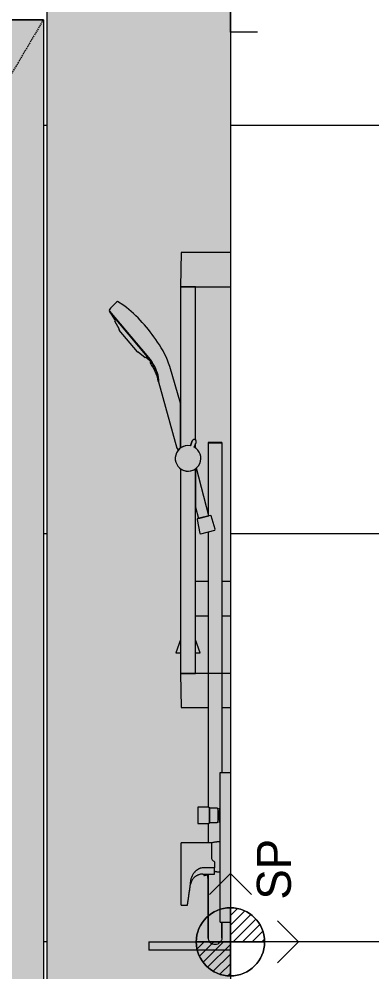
# Model space of a CAD drawing. Header units: millimetres. Extents: x -3813 to 49427, y -492 to 6205.
# Drawn here: x 2859 to 3377, y 781 to 2181 of the extents above; entities that cross this region are included whole.
import ezdxf

# ---------------------------------------------------------------- set-up
doc = ezdxf.new("R2010")
doc.units = ezdxf.units.MM
doc.linetypes.add('Elevation Swings', pattern=[3, 2, -1])
for name, color, linetype, lineweight in [('A-_ANOT----_A', 7, 'Continuous', 9), ('A-_DETA----_E', 8, 'Continuous', 18), ('A-_DOOR----_E', 7, 'Continuous', 18), ('A-_GENM----_M', 7, 'Continuous', 18), ('A-_WALL----_E', 1, 'Continuous', 18), ('A-_WALL----_H', 1, 'Continuous', 35), ('M-_SANIFIXR_E', 7, 'Continuous', 18)]:
    doc.layers.add(name, color=color, linetype=linetype, lineweight=lineweight)
doc.styles.add('AMGDT', font='AMGDT___.ttf', dxfattribs={"height": 50})
pattern_1 = [(45, (198.498, 0), (-7.07107, 7.07107), [])]

# ---------------------------------------------------------------- blocks, each defined once
blk = doc.blocks.new('Shower Ledge1 - Shower Ledge-1428297-ELEVATION B')
at = {"layer": 'A-_GENM----_M'}
for p, q in [((1449.998885, 825), (1539.590598, 825)), ((1449.998885, 825), (1449.998885, 813)), ((1569.998885, 813), (1449.998885, 813)), ((1555.467115, 825), (1569.998885, 825))]:
    blk.add_line(p, q, dxfattribs=at)
blk = doc.blocks.new('BSS_GESSI_SM_49079 - 29046000-1428573-ELEVATION B')
at = {"layer": 'M-_SANIFIXR_E'}
blk.add_hatch(color=256, dxfattribs=at).paths.add_polyline_path([(1570, 854), (1570, 854), (1570, 899)])
for p, q in [((1555, 854), (1555, 1074)), ((1555, 1074), (1570, 1074)), ((1538, 1023), (1522, 1023)), ((1522, 1023), (1522, 999)), ((1539.3, 1022), (1539.3, 1022)), ((1550.6, 1021.6), (1539.4, 1021.6)), ((1539.4, 1021.6), (1539.4, 1000.4)), ((1552.4, 1016.1), (1551.5, 1021)), ((1551.5, 1021), (1551.5, 1001)), ((1552.4, 1016.1), (1552.4, 1005.9)), ((1553.8, 1020.9), (1553.4, 1016.2)), ((1553.4, 1016.2), (1553.4, 1005.8)), ((1553.8, 1020.9), (1553.8, 1001.1)), ((1555, 1021.6), (1554.7, 1021.6)), ((1522, 999), (1538, 999)), ((1539.4, 1000.4), (1550.6, 1000.4)), ((1551.5, 1001), (1552.4, 1005.9)), ((1553.4, 1005.8), (1553.8, 1001.1)), ((1554.7, 1000.4), (1555, 1000.4)), ((1542, 970.5), (1497.7, 970.5)), ((1497.7, 950), (1497.7, 970.5)), ((1542, 970.5), (1542, 950)), ((1555, 972), (1550, 972)), ((1497.7, 879), (1497.7, 950)), ((1546.6, 942.8), (1546.6, 933.8)), ((1546.6, 933.8), (1529.6, 933.8)), ((1529.6, 924.6), (1546.6, 924.6)), ((1546.6, 924.6), (1546.6, 933.8)), ((1550, 928), (1555, 928)), ((1511.5, 915.3), (1511.5, 910)), ((1506.8, 879), (1511.5, 910)), ((1497.7, 879), (1506.4, 879)), ((1555, 854), (1570, 854))]:
    blk.add_line(p, q, dxfattribs=at)
at = {"layer": 'M-_SANIFIXR_E', "flags": 128}
for points in [[(1538, 1023), (1538.1, 1023), (1538.1, 1023), (1538.2, 1023), (1538.2, 1023), (1538.3, 1023), (1538.3, 1023), (1538.4, 1022.9), (1538.4, 1022.9), (1538.5, 1022.9), (1538.5, 1022.9), (1538.6, 1022.9), (1538.6, 1022.8), (1538.7, 1022.8), (1538.7, 1022.8), (1538.8, 1022.8), (1538.8, 1022.7), (1538.9, 1022.7), (1538.9, 1022.7), (1539, 1022.6), (1539, 1022.6), (1539, 1022.5), (1539.1, 1022.5), (1539.1, 1022.5), (1539.1, 1022.4), (1539.2, 1022.4), (1539.2, 1022.3), (1539.2, 1022.3), (1539.2, 1022.2), (1539.3, 1022.2), (1539.3, 1022.1), (1539.3, 1022.1), (1539.3, 1022)], [(1539.3, 1022), (1539.3, 1021.9), (1539.4, 1021.9), (1539.4, 1021.8), (1539.4, 1021.8), (1539.4, 1021.7), (1539.4, 1021.6), (1539.4, 1021.6)], [(1539.4, 1000.4), (1539.4, 1000.4), (1539.4, 1000.4), (1539.4, 1000.4), (1539.4, 1000.5), (1539.4, 1000.6), (1539.4, 1000.7), (1539.4, 1000.8), (1539.4, 1000.9), (1539.4, 1001), (1539.4, 1001.2), (1539.4, 1001.4), (1539.4, 1001.6), (1539.4, 1001.8), (1539.4, 1002), (1539.4, 1002.2), (1539.4, 1002.5), (1539.4, 1002.7), (1539.4, 1003), (1539.4, 1003.3), (1539.4, 1003.6), (1539.4, 1003.9), (1539.4, 1004.2), (1539.4, 1004.6), (1539.4, 1004.9), (1539.4, 1005.3), (1539.4, 1005.6), (1539.4, 1006), (1539.4, 1006.4), (1539.4, 1006.8), (1539.4, 1007.1), (1539.4, 1007.5), (1539.4, 1008), (1539.4, 1008.4), (1539.4, 1008.8), (1539.4, 1009.2), (1539.4, 1009.6), (1539.4, 1010), (1539.4, 1010.5), (1539.4, 1010.9), (1539.4, 1011.3), (1539.4, 1011.7), (1539.4, 1012.2), (1539.4, 1012.6), (1539.4, 1013), (1539.4, 1013.4), (1539.4, 1013.8), (1539.4, 1014.2), (1539.4, 1014.6), (1539.4, 1015), (1539.4, 1015.4), (1539.4, 1015.8), (1539.4, 1016.2), (1539.4, 1016.6), (1539.4, 1016.9), (1539.4, 1017.3), (1539.4, 1017.6), (1539.4, 1017.9), (1539.4, 1018.2), (1539.4, 1018.5), (1539.4, 1018.8), (1539.4, 1019.1), (1539.4, 1019.4), (1539.4, 1019.6), (1539.4, 1019.9), (1539.4, 1020.1), (1539.4, 1020.3), (1539.4, 1020.5), (1539.4, 1020.7), (1539.4, 1020.9), (1539.4, 1021), (1539.4, 1021.2), (1539.4, 1021.3), (1539.4, 1021.4), (1539.4, 1021.5), (1539.4, 1021.5), (1539.4, 1021.6), (1539.4, 1021.6), (1539.4, 1021.6), (1539.4, 1021.6)], [(1539.4, 1021.6), (1539.4, 1021.6), (1539.4, 1021.6), (1539.4, 1021.6), (1539.4, 1021.5), (1539.4, 1021.4), (1539.4, 1021.3), (1539.4, 1021.2), (1539.4, 1021.1), (1539.4, 1021), (1539.4, 1020.8), (1539.4, 1020.6), (1539.4, 1020.4), (1539.4, 1020.2), (1539.4, 1020)], [(1550.6, 1021.6), (1550.6, 1021.6), (1550.6, 1021.6), (1550.7, 1021.6), (1550.7, 1021.6), (1550.8, 1021.6), (1550.8, 1021.6), (1550.8, 1021.6), (1550.9, 1021.6), (1550.9, 1021.6), (1551, 1021.6), (1551, 1021.5), (1551, 1021.5), (1551.1, 1021.5), (1551.1, 1021.5), (1551.1, 1021.5), (1551.2, 1021.4), (1551.2, 1021.4), (1551.2, 1021.4), (1551.2, 1021.4), (1551.3, 1021.3), (1551.3, 1021.3), (1551.3, 1021.3), (1551.4, 1021.2), (1551.4, 1021.2), (1551.4, 1021.2), (1551.4, 1021.1), (1551.4, 1021.1), (1551.5, 1021.1), (1551.5, 1021), (1551.5, 1021), (1551.5, 1021)], [(1552.4, 1016.1), (1552.4, 1016.1), (1552.4, 1016.1), (1552.4, 1016.1), (1552.4, 1016), (1552.4, 1016), (1552.4, 1016), (1552.4, 1016), (1552.4, 1016), (1552.4, 1016), (1552.5, 1015.9), (1552.5, 1015.9), (1552.5, 1015.9), (1552.5, 1015.9), (1552.5, 1015.9), (1552.5, 1015.9), (1552.6, 1015.9), (1552.6, 1015.9), (1552.6, 1015.8), (1552.6, 1015.8), (1552.6, 1015.8), (1552.6, 1015.8), (1552.7, 1015.8), (1552.7, 1015.8), (1552.7, 1015.8), (1552.7, 1015.8), (1552.7, 1015.8), (1552.8, 1015.8), (1552.8, 1015.8), (1552.8, 1015.8), (1552.8, 1015.8), (1552.8, 1015.8), (1552.9, 1015.8), (1552.9, 1015.8), (1552.9, 1015.8), (1552.9, 1015.8), (1553, 1015.8), (1553, 1015.8), (1553, 1015.8), (1553, 1015.8), (1553, 1015.8), (1553.1, 1015.8), (1553.1, 1015.8), (1553.1, 1015.8), (1553.1, 1015.9), (1553.1, 1015.9), (1553.1, 1015.9), (1553.2, 1015.9), (1553.2, 1015.9), (1553.2, 1015.9), (1553.2, 1015.9), (1553.2, 1015.9), (1553.2, 1016), (1553.2, 1016), (1553.3, 1016), (1553.3, 1016), (1553.3, 1016), (1553.3, 1016), (1553.3, 1016.1), (1553.3, 1016.1), (1553.3, 1016.1), (1553.3, 1016.1), (1553.3, 1016.1), (1553.3, 1016.2), (1553.3, 1016.2), (1553.3, 1016.2), (1553.4, 1016.2)], [(1553.8, 1020.9), (1553.8, 1020.9), (1553.8, 1020.9), (1553.8, 1021), (1553.8, 1021), (1553.8, 1021.1), (1553.8, 1021.1), (1553.8, 1021.1), (1553.9, 1021.2), (1553.9, 1021.2), (1553.9, 1021.2), (1553.9, 1021.2), (1553.9, 1021.3), (1554, 1021.3), (1554, 1021.3), (1554, 1021.4), (1554, 1021.4), (1554.1, 1021.4), (1554.1, 1021.4), (1554.1, 1021.5), (1554.1, 1021.5), (1554.2, 1021.5), (1554.2, 1021.5), (1554.2, 1021.5), (1554.3, 1021.5), (1554.3, 1021.6), (1554.3, 1021.6), (1554.4, 1021.6), (1554.4, 1021.6), (1554.4, 1021.6), (1554.5, 1021.6), (1554.5, 1021.6), (1554.6, 1021.6), (1554.6, 1021.6), (1554.6, 1021.6), (1554.7, 1021.6)], [(1539.4, 1000.4), (1539.4, 1000.3), (1539.4, 1000.3), (1539.4, 1000.2), (1539.4, 1000.1), (1539.4, 1000.1), (1539.3, 1000), (1539.3, 1000), (1539.3, 999.9), (1539.3, 999.9), (1539.3, 999.8), (1539.3, 999.8), (1539.2, 999.7), (1539.2, 999.7), (1539.2, 999.6), (1539.1, 999.6), (1539.1, 999.6), (1539.1, 999.5), (1539, 999.5), (1539, 999.4), (1539, 999.4), (1538.9, 999.3), (1538.9, 999.3), (1538.8, 999.3), (1538.8, 999.2), (1538.8, 999.2), (1538.7, 999.2), (1538.7, 999.2), (1538.6, 999.1), (1538.6, 999.1), (1538.5, 999.1), (1538.5, 999.1), (1538.4, 999.1), (1538.4, 999), (1538.3, 999), (1538.2, 999), (1538.2, 999), (1538.1, 999), (1538.1, 999), (1538, 999), (1538, 999)], [(1539.4, 1001.9), (1539.4, 1001.7), (1539.4, 1001.5), (1539.4, 1001.3), (1539.4, 1001.1), (1539.4, 1001), (1539.4, 1000.8), (1539.4, 1000.7), (1539.4, 1000.6), (1539.4, 1000.5), (1539.4, 1000.5), (1539.4, 1000.4), (1539.4, 1000.4), (1539.4, 1000.4), (1539.4, 1000.4)], [(1551.5, 1001), (1551.5, 1001), (1551.5, 1000.9), (1551.4, 1000.9), (1551.4, 1000.9), (1551.4, 1000.8), (1551.4, 1000.8), (1551.4, 1000.8), (1551.3, 1000.7), (1551.3, 1000.7), (1551.3, 1000.7), (1551.3, 1000.7), (1551.2, 1000.6), (1551.2, 1000.6), (1551.2, 1000.6), (1551.1, 1000.6), (1551.1, 1000.5), (1551.1, 1000.5), (1551, 1000.5), (1551, 1000.5), (1551, 1000.5), (1550.9, 1000.4), (1550.9, 1000.4), (1550.9, 1000.4), (1550.8, 1000.4), (1550.8, 1000.4), (1550.7, 1000.4), (1550.7, 1000.4), (1550.7, 1000.4), (1550.6, 1000.4), (1550.6, 1000.4), (1550.6, 1000.4)], [(1553.4, 1005.8), (1553.3, 1005.8), (1553.3, 1005.8), (1553.3, 1005.9), (1553.3, 1005.9), (1553.3, 1005.9), (1553.3, 1005.9), (1553.3, 1005.9), (1553.3, 1006), (1553.3, 1006), (1553.3, 1006), (1553.3, 1006), (1553.3, 1006), (1553.2, 1006), (1553.2, 1006.1), (1553.2, 1006.1), (1553.2, 1006.1), (1553.2, 1006.1), (1553.2, 1006.1), (1553.1, 1006.1), (1553.1, 1006.1), (1553.1, 1006.1), (1553.1, 1006.2), (1553.1, 1006.2), (1553.1, 1006.2), (1553, 1006.2), (1553, 1006.2), (1553, 1006.2), (1553, 1006.2), (1553, 1006.2), (1552.9, 1006.2), (1552.9, 1006.2), (1552.9, 1006.2), (1552.9, 1006.2), (1552.9, 1006.2), (1552.8, 1006.2), (1552.8, 1006.2), (1552.8, 1006.2), (1552.8, 1006.2), (1552.8, 1006.2), (1552.7, 1006.2), (1552.7, 1006.2), (1552.7, 1006.2), (1552.7, 1006.2), (1552.7, 1006.2), (1552.6, 1006.2), (1552.6, 1006.2), (1552.6, 1006.2), (1552.6, 1006.2), (1552.6, 1006.1), (1552.5, 1006.1), (1552.5, 1006.1), (1552.5, 1006.1), (1552.5, 1006.1), (1552.5, 1006.1), (1552.5, 1006.1), (1552.5, 1006), (1552.4, 1006), (1552.4, 1006), (1552.4, 1006), (1552.4, 1006), (1552.4, 1006), (1552.4, 1005.9), (1552.4, 1005.9), (1552.4, 1005.9), (1552.4, 1005.9), (1552.4, 1005.9)], [(1554.7, 1000.4), (1554.6, 1000.4), (1554.6, 1000.4), (1554.6, 1000.4), (1554.5, 1000.4), (1554.5, 1000.4), (1554.4, 1000.4), (1554.4, 1000.4), (1554.4, 1000.4), (1554.3, 1000.4), (1554.3, 1000.4), (1554.3, 1000.5), (1554.2, 1000.5), (1554.2, 1000.5), (1554.2, 1000.5), (1554.1, 1000.5), (1554.1, 1000.5), (1554.1, 1000.6), (1554.1, 1000.6), (1554, 1000.6), (1554, 1000.6), (1554, 1000.7), (1554, 1000.7), (1553.9, 1000.7), (1553.9, 1000.8), (1553.9, 1000.8), (1553.9, 1000.8), (1553.9, 1000.9), (1553.8, 1000.9), (1553.8, 1000.9), (1553.8, 1001), (1553.8, 1001), (1553.8, 1001), (1553.8, 1001.1), (1553.8, 1001.1), (1553.8, 1001.1)], [(1542, 970.5), (1542.8, 970.8), (1543.7, 971.1), (1544.5, 971.3), (1545.4, 971.5), (1546.2, 971.7), (1547.1, 971.8), (1548, 971.9), (1548.9, 972), (1549.7, 972), (1550, 972)], [(1529.6, 924.6), (1528.8, 924.6), (1528.1, 924.6), (1527.4, 924.5), (1526.6, 924.4), (1525.9, 924.3), (1525.2, 924.1), (1524.5, 923.9), (1523.7, 923.7), (1523.1, 923.4), (1522.4, 923.2), (1521.7, 922.9), (1521, 922.5), (1520.4, 922.2), (1519.7, 921.8), (1519.1, 921.4), (1518.5, 921), (1517.9, 920.5), (1517.4, 920), (1516.8, 919.5), (1516.3, 919), (1515.8, 918.5), (1515.3, 917.9), (1514.8, 917.3), (1514.4, 916.7), (1514, 916.1), (1513.6, 915.5), (1513.2, 914.8), (1512.9, 914.2), (1512.6, 913.5), (1512.3, 912.8), (1512.1, 912.1), (1511.8, 911.4), (1511.6, 910.7), (1511.5, 910)], [(1550, 928), (1549.1, 928), (1548.2, 928.1), (1547.4, 928.2), (1546.6, 928.3)]]:
    blk.add_lwpolyline(points, dxfattribs=at)
at = {"layer": 'M-_SANIFIXR_E'}
for points in [[(1542, 950), (1542.1, 948.4), (1542.9, 945.5), (1545.1, 943.5), (1546.6, 942.8)], [(1511.5, 915.3), (1510.7, 909.3), (1509, 897.1), (1507.3, 885), (1506.4, 879)], [(1506.4, 879), (1506.5, 879), (1506.7, 879), (1506.8, 879), (1506.8, 879)]]:
    blk.add_open_spline(points, degree=3, dxfattribs=at)
blk.add_open_spline([(1529.6, 933.8), (1528.8, 933.8), (1527.6, 933.6), (1526.1, 933.3), (1525, 933), (1524, 932.5), (1522.9, 932), (1521.9, 931.4), (1521, 930.8), (1520, 930.1), (1519.2, 929.3), (1518.3, 928.5), (1516.7, 926.8), (1513.7, 922.7), (1512.1, 918.4), (1511.5, 915.3)], degree=3, knots=[-1, -1, -1, -1, -0.916667, -0.875, -0.833333, -0.791667, -0.75, -0.708333, -0.666667, -0.625, -0.583333, -0.541667, -0.5, -0.333333, 0, 0, 0, 0], dxfattribs=at)
blk = doc.blocks.new('BSS_Shower Glass Door - 650_2200-1428577-ELEVATION B')
at = {"layer": 'A-_DOOR----_E', "transparency": 33554483}
h = blk.add_hatch(color=256, dxfattribs=at)
h.paths.add_polyline_path([(645, -20), (1295, -20), (1295, 2180), (645, 2180), (645, 370)])
h.paths.add_polyline_path([(1182.5, 960), (1178.6, 960.5), (1174.2, 962.5), (1160, 962.7), (1155.7, 962.8), (1152.5, 962.5), (765.4, 962.3), (765, 962), (761.4, 960.5), (757.5, 960), (753.6, 960.5), (750, 962), (746.4, 965), (744.5, 967.5), (743, 971.5), (742.5, 975), (743, 978.9), (744.5, 982.5), (746.9, 985.6), (750, 988), (753.6, 989.5), (757.5, 990), (761.4, 989.5), (765.6, 987.5), (765.8, 987.4), (768.1, 987.3), (774.1, 987.5), (781.1, 987.4), (787.5, 987.5), (1155.7, 987.3), (1160.4, 987.3), (1171.9, 987.5), (1174.4, 987.5), (1175, 988), (1178.6, 989.5), (1182.5, 990), (1186.4, 989.5), (1190.2, 987.8), (1193.3, 985.3), (1195.5, 982.5), (1197, 978.9), (1197.5, 975), (1197, 971.1), (1195.5, 967.5), (1192.7, 964.1), (1190, 962), (1186.4, 960.5)])
h.paths.add_polyline_path([(1117.2, 2137.8), (1117.1, 2139), (1116.8, 2138.8), (1116.9, 2137.8)])
h.paths.add_polyline_path([(1075, 2136), (1063.6, 2136), (1063.5, 2139), (1061.8, 2138.8), (1061.1, 2137.8), (1061, 2136), (1050.9, 2136), (1051, 2138), (1051.2, 2139), (1049.8, 2138.8), (1049.2, 2137.8), (1049.1, 2136), (1045, 2136), (1044.9, 2138), (1044.6, 2139), (1042, 2138.8), (1041.9, 2138.7), (1042, 2136), (1030.6, 2136), (1030.5, 2138), (1030.1, 2139), (1026, 2138.8), (1025.8, 2137.8), (1025.8, 2136), (1018.4, 2136), (1018.3, 2138), (1017.9, 2139), (994.4, 2139), (994.8, 2143.5), (994.4, 2148), (1103.1, 2148), (1103.2, 2152.7), (1103.2, 2154.7), (1135.1, 2154.7), (1135, 2149.8), (1135.1, 2148), (1244.4, 2148), (1244.1, 2143.1), (1244.4, 2139), (1220.1, 2138.9), (1220.1, 2136), (1215.1, 2136), (1215.1, 2139), (1214, 2138.8), (1213.9, 2137), (1213.7, 2136), (1209.1, 2136), (1209.1, 2139), (1203.8, 2138.8), (1203.3, 2137.8), (1203.2, 2136), (1193.8, 2136), (1193.7, 2139), (1188.5, 2138.8), (1188.3, 2137.8), (1188.2, 2136), (1179.9, 2136), (1179.8, 2139), (1175.4, 2138.9), (1175.4, 2136), (1170, 2136), (1169.9, 2136), (1165.7, 2136), (1165.6, 2139), (1164.2, 2138.9), (1164.2, 2136), (1150.4, 2136), (1150.2, 2139), (1148.7, 2138.8), (1148.2, 2137.8), (1148.1, 2136), (1127.3, 2136), (1127.1, 2138.6), (1127, 2137.8), (1126.9, 2136), (1122, 2136), (1121.9, 2136), (1117.2, 2136), (1117.2, 2137.8), (1116.9, 2137.8), (1116.8, 2136), (1106.7, 2136), (1106.6, 2136), (1096.8, 2136), (1096.6, 2138.4), (1096.5, 2138.4), (1096.5, 2136), (1083.7, 2136), (1083.5, 2139), (1083.2, 2138.8), (1082.8, 2137.7), (1082.5, 2136), (1078.5, 2136), (1078.4, 2138), (1077.7, 2139), (1077.6, 2138.8), (1077.3, 2137.8), (1077.2, 2136), (1075.5, 2136)])
h.paths.add_polyline_path([(1103.8, 2162.7), (1103.9, 2162.7), (1103.9, 2165.5)])
h.paths.add_polyline_path([(1102.7, 2154.7), (1102.1, 2154.7), (1102.1, 2162.7), (1103.8, 2162.7), (1103.6, 2171.2), (1103.8, 2173.9), (1103.8, 2171.5), (1103.9, 2174.7), (1108.1, 2174.7), (1108.7, 2175.9), (1110.1, 2177.8), (1109.7, 2179.2), (1109.5, 2179.5), (1109.1, 2179.9), (1128.8, 2179.8), (1128.3, 2179.3), (1128, 2177.7), (1127.8, 2177.6), (1128.1, 2177.1), (1130.3, 2174.7), (1134.3, 2174.7), (1134.5, 2168.4), (1134.3, 2164.4), (1134.3, 2162.7), (1136.1, 2162.7), (1136.1, 2154.7), (1103.1, 2154.7)])
at = {"layer": 'A-_DOOR----_E', "linetype": 'Elevation Swings'}
blk.add_line((1295, 2180), (645, 1080), dxfattribs=at)
at = {"layer": 'A-_DOOR----_E'}
for p, q in [((1295, 2180), (645, 2180)), ((645, 2180), (1295, 2180)), ((1295, 2180), (1295, -20)), ((1295, 2180), (1295, -20))]:
    blk.add_line(p, q, dxfattribs=at)
blk = doc.blocks.new('BSS_HAND SHOWER SET_MASTER BATH - BSS_HAND SHOWER SET_MASTER BATH-1372171-ELEVATION B')
at = {"layer": 'M-_SANIFIXR_E'}
for p, q in [((1497.430816, 1837.980781), (1496.771044, 1787.884708)), ((1569.99351, 1837.980781), (1497.430816, 1837.980781)), ((1496.771044, 1787.884708), (1569.99351, 1787.884708)), ((1518.771043, 1787.884708), (1496.775022, 1787.884708)), ((1496.775022, 1787.884708), (1496.775022, 1550.912968)), ((1518.771043, 1562.43233), (1518.771043, 1787.884708)), ((1413.476781, 1760.015626), (1404.191513, 1766.278618)), ((1392.393938, 1752.076417), (1447.094434, 1686.886904)), ((1450.717469, 1681.649489), (1392.485318, 1751.291051)), ((1392.485318, 1751.291051), (1400.507682, 1738.226762)), ((1400.507682, 1738.226762), (1399.763648, 1737.482728)), ((1399.763648, 1737.482728), (1406.386429, 1725.534915)), ((1406.386429, 1725.534915), (1406.016105, 1724.152848)), ((1406.016105, 1724.152848), (1432.705745, 1692.233913)), ((1432.705745, 1692.233913), (1434.323428, 1692.375442)), ((1434.323428, 1692.375442), (1444.665606, 1683.697324)), ((1444.665606, 1683.697324), (1445.474108, 1684.505825)), ((1445.474108, 1684.505825), (1452.771441, 1677.700952)), ((1447.094434, 1686.886904), (1452.193243, 1680.810381)), ((1455.18363, 1676.308274), (1450.717469, 1681.649489)), ((1452.193243, 1680.810381), (1455.18363, 1676.308274)), ((1452.771441, 1677.700952), (1455.18363, 1676.308274)), ((1496.775022, 1616.650531), (1480.749775, 1670.461193)), ((1464.148363, 1648.087655), (1491.387358, 1550.792307)), ((1496.775022, 1550.912968), (1496.775022, 1616.650531)), ((1511.091189, 1554.085186), (1513.743976, 1561.148547)), ((1513.743976, 1561.148547), (1511.091189, 1554.085186)), ((1516.777057, 1552.047281), (1519.39774, 1559.025162)), ((1518.771043, 1557.356508), (1516.777057, 1552.047281)), ((1518.771043, 1550.773233), (1518.771043, 1557.356508)), ((1491.387358, 1550.792307), (1492.4485, 1550.792307)), ((1492.4485, 1550.792307), (1492.115736, 1549.550415)), ((1492.115736, 1549.550415), (1492.913512, 1547.233504)), ((1496.775022, 1520.2998), (1496.775022, 1219.410872)), ((1518.771043, 1520.439535), (1518.771043, 1463.869866)), ((1518.771043, 1219.410872), (1518.771043, 1520.439535)), ((1538.148695, 1451.162711), (1519.96263, 1521.387644)), ((1518.771043, 1463.869866), (1522.879742, 1447.3623)), ((1521.70008, 1447.068684), (1520.991985, 1445.842229)), ((1520.991985, 1445.842229), (1525.072211, 1425.309939)), ((1540.510477, 1451.750553), (1521.70008, 1447.068684)), ((1522.879742, 1447.3623), (1538.148695, 1451.162711)), ((1541.70823, 1451.076157), (1540.510477, 1451.750553)), ((1547.78974, 1431.386568), (1541.70823, 1451.076157)), ((1526.294177, 1424.535897), (1547.09308, 1430.125941)), ((1547.09308, 1430.125941), (1547.78974, 1431.386568)), ((1525.072211, 1425.309939), (1526.294177, 1424.535897)), ((1537.703415, 1354.410872), (1518.771043, 1354.410872)), ((1537.703414, 1354.410864), (1518.771043, 1354.410864)), ((1569.877159, 1354.410872), (1557.339582, 1354.410872)), ((1569.998885, 1354.410864), (1557.339582, 1354.410864)), ((1518.771043, 1304.314797), (1537.508052, 1304.314797)), ((1557.464972, 1304.314797), (1569.998885, 1304.314797)), ((1496.771044, 1268.793852), (1489.930641, 1250)), ((1525.611447, 1250), (1518.771044, 1268.793852)), ((1489.930641, 1250), (1496.775022, 1250)), ((1518.771043, 1250), (1525.611447, 1250)), ((1496.771044, 1219.410872), (1497.404112, 1169.306551)), ((1569.998885, 1219.410872), (1496.771044, 1219.410872)), ((1496.775022, 1219.410872), (1518.771043, 1219.410872)), ((1497.404112, 1169.306551), (1537.549111, 1169.306551)), ((1557.330367, 1169.306551), (1569.998885, 1169.306551)), ((1530.747751, 924.670834), (1530.747751, 922.513395)), ((1530.747751, 922.513395), (1531.748639, 922.513395)), ((1536.532312, 923.898141), (1536.532312, 919.527486)), ((1536.532312, 919.527486), (1537.650286, 918.409512))]:
    blk.add_line(p, q, dxfattribs=at)
at = {"layer": 'M-_SANIFIXR_E', "flags": 128}
for points in [[(1547.499136, 1559.092369), (1544.910946, 1559.079442), (1542.499137, 1559.04154), (1540.428068, 1558.981247), (1538.838883, 1558.902671), (1537.839879, 1558.811168), (1537.499136, 1558.712974), (1537.839879, 1558.614779), (1538.838883, 1558.523276), (1540.428068, 1558.4447), (1542.499137, 1558.384407), (1544.910946, 1558.346506), (1547.499136, 1558.333578)], [(1537.499136, 1558.712974), (1537.499136, 1527.680814), (1537.499136, 1494.07276), (1537.499136, 1453.670965)], [(1547.499136, 1558.333578), (1550.087326, 1558.346506), (1552.499135, 1558.384407), (1554.570204, 1558.4447), (1556.159388, 1558.523276), (1557.158392, 1558.614779), (1557.499136, 1558.712974), (1557.158392, 1558.811168), (1556.159388, 1558.902671), (1554.570204, 1558.981247), (1552.499135, 1559.04154), (1550.087326, 1559.079442), (1547.499136, 1559.092369)], [(1557.499136, 1558.712974), (1557.499136, 1527.680814), (1557.499136, 1494.07276), (1557.499136, 1438.6147), (1557.499136, 1348.745465), (1557.499136, 1306.744622), (1557.499136, 1260.887939), (1557.499136, 1179.681046), (1557.499136, 1135.332315), (1557.499136, 1133.844497), (1557.499136, 1132.355967), (1557.499136, 1130.866709), (1557.499136, 1129.37671), (1557.499136, 1127.885955), (1557.499136, 1126.394428), (1557.499136, 1124.902115), (1557.499136, 1123.409001), (1557.499136, 1121.915071), (1557.499136, 1120.420311), (1557.499136, 1118.924705), (1557.499136, 1117.42824), (1557.499136, 1115.9309), (1557.499136, 1114.43267), (1557.499136, 1112.933533), (1557.499136, 1111.433473), (1557.499136, 1109.932476), (1557.499136, 1108.430524), (1557.499136, 1106.927601), (1557.499136, 1105.423693), (1557.499136, 1103.918782), (1557.499136, 1102.412854), (1557.499136, 1100.905891), (1557.499136, 1099.397879), (1557.499136, 1097.888802), (1557.499136, 1096.378644), (1557.499136, 1094.867388), (1557.499136, 1093.35502), (1557.499136, 1091.841525), (1557.499136, 1090.326885), (1557.499136, 1088.811087), (1557.499136, 1087.294114), (1557.499136, 1085.775952), (1557.499136, 1084.256585), (1557.499136, 1082.735999), (1557.499136, 1081.214188), (1557.499136, 1079.691147), (1557.499136, 1078.16687), (1557.499136, 1076.641352), (1557.499136, 1075.114589), (1557.499136, 1074)], [(1537.499136, 1427.547412), (1537.499136, 1348.745465), (1537.499136, 1306.744622), (1537.499136, 1260.887939), (1537.499136, 1179.681046), (1537.499136, 1135.332315), (1537.499136, 1133.844497), (1537.499136, 1132.355967), (1537.499136, 1130.866709), (1537.499136, 1129.37671), (1537.499136, 1127.885955), (1537.499136, 1126.394428), (1537.499136, 1124.902115), (1537.499136, 1123.409001), (1537.499136, 1121.915071), (1537.499136, 1120.420311), (1537.499136, 1118.924705), (1537.499136, 1117.42824), (1537.499136, 1115.9309), (1537.499136, 1114.43267), (1537.499136, 1112.933533), (1537.499136, 1111.433473), (1537.499136, 1109.932476), (1537.499136, 1108.430524), (1537.499136, 1106.927601), (1537.499136, 1105.423693), (1537.499136, 1103.918782), (1537.499136, 1102.412854), (1537.499136, 1100.905891), (1537.499136, 1099.397879), (1537.499136, 1097.888802), (1537.499136, 1096.378644), (1537.499136, 1094.867388), (1537.499136, 1093.35502), (1537.499136, 1091.841525), (1537.499136, 1090.326885), (1537.499136, 1088.811087), (1537.499136, 1087.294114), (1537.499136, 1085.775952), (1537.499136, 1084.256585), (1537.499136, 1082.735999), (1537.499136, 1081.214188), (1537.499136, 1079.691147), (1537.499136, 1078.16687), (1537.499136, 1076.641352), (1537.499136, 1075.114589), (1537.499136, 1073.586577), (1537.499136, 1072.057311), (1537.499136, 1070.526787), (1537.499136, 1068.995002), (1537.499136, 1067.46195), (1537.499136, 1065.92763), (1537.499136, 1064.392038), (1537.499136, 1062.85517), (1537.499136, 1061.317025), (1537.499136, 1059.777598), (1537.499136, 1058.236889), (1537.499136, 1056.694896), (1537.499136, 1055.151616), (1537.499136, 1053.607049), (1537.499136, 1052.061193), (1537.499136, 1050.514048), (1537.499136, 1048.965617), (1537.499136, 1047.415901), (1537.499136, 1045.864905), (1537.499136, 1044.312632), (1537.499136, 1042.759085), (1537.499136, 1041.20427), (1537.499136, 1039.648191), (1537.499136, 1038.090854), (1537.499136, 1036.532265), (1537.499136, 1034.972429), (1537.499136, 1033.411355), (1537.499136, 1031.849049), (1537.499136, 1030.285521), (1537.499136, 1028.720777), (1537.499136, 1027.154828), (1537.499136, 1025.587684), (1537.499136, 1024.019356), (1537.499136, 1023)], [(1537.499136, 998.776583), (1537.499136, 997.190511), (1537.499136, 995.603594), (1537.499136, 994.015863), (1537.499136, 992.427348), (1537.499136, 990.838083), (1537.499136, 989.248103), (1537.499136, 987.657444), (1537.499136, 986.066144), (1537.499136, 984.474244), (1537.499136, 982.881786), (1537.499136, 981.288812), (1537.499136, 979.69537), (1537.499136, 978.101506), (1537.499136, 976.507271), (1537.499136, 974.912718), (1537.499136, 973.317901), (1537.499136, 971.722877), (1537.499136, 970.5)], [(1537.499136, 924.629171), (1537.499136, 924.175352), (1537.499136, 922.618449), (1537.499136, 921.064853), (1537.499136, 919.514738), (1537.499136, 917.968284), (1537.499136, 916.425673), (1537.499136, 914.887093), (1537.499136, 913.352734), (1537.499136, 911.82279), (1537.499136, 910.297457), (1537.499136, 908.776936), (1537.499136, 907.261426), (1537.499136, 905.75111), (1537.499136, 904.246162), (1537.499136, 902.746759), (1537.499136, 901.253079), (1537.499136, 899.765307), (1537.499136, 898.283628), (1537.499136, 896.808233), (1537.499136, 895.339315), (1537.499136, 893.877073), (1537.499136, 892.421709), (1537.499136, 890.973432), (1537.499136, 889.532452), (1537.499136, 888.09899), (1537.499136, 886.673267), (1537.499136, 885.255514), (1537.499136, 883.845967), (1537.499136, 882.444863), (1537.499136, 881.05245), (1537.499136, 879.668979), (1537.499136, 878.294713), (1537.499136, 876.929924), (1537.499136, 875.574894), (1537.499136, 874.229914), (1537.499136, 872.89529), (1537.499136, 871.571335), (1537.499136, 870.258379), (1537.499136, 868.956763), (1537.499136, 867.666842), (1537.499136, 866.388986), (1537.499136, 865.123582), (1537.499136, 863.87103), (1537.499136, 862.631749), (1537.499136, 861.406172), (1537.499136, 860.194749), (1537.499136, 858.997949), (1537.499136, 857.816261), (1537.499136, 856.650194), (1537.499136, 855.500277), (1537.499136, 854.367062), (1537.499136, 853.251123), (1537.499136, 852.153058), (1537.499136, 851.073488), (1537.499136, 850.013059), (1537.499136, 848.972444), (1537.499136, 847.952337), (1537.499136, 846.953464), (1537.499136, 845.976588), (1537.499136, 845.022512), (1537.499136, 844.092066), (1537.499136, 843.186107), (1537.499136, 842.30552), (1537.499136, 841.451214), (1537.499136, 840.624122), (1537.499136, 839.825198), (1537.499136, 839.055419), (1537.499136, 838.315773), (1537.499136, 837.607266), (1537.499136, 836.930907), (1537.499136, 836.287714), (1537.499136, 835.678647), (1537.499136, 835.104386), (1537.499136, 834.565508), (1537.499136, 834.062571), (1537.499136, 833.596116), (1537.499136, 832.529695), (1537.499136, 831.255193), (1537.499136, 831.019987), (1537.499136, 831.671612), (1537.499136, 832.819734), (1537.499136, 834.371286), (1537.499136, 836.270875), (1537.499136, 838.476595), (1537.499136, 840.97888), (1537.499136, 843.824716), (1537.499136, 847.076331), (1537.499136, 850.803838), (1537.499136, 855.088918), (1537.499136, 860.026635), (1537.499136, 865.721525), (1537.499136, 872.279785), (1537.499136, 879.814751), (1537.499136, 888.490559), (1537.499136, 898.490693), (1537.499136, 909.97673), (1537.499136, 918.560662)], [(1557.499136, 854), (1557.499136, 853.251123), (1557.499136, 852.153058), (1557.499136, 851.073488), (1557.499136, 850.013059), (1557.499136, 848.972444), (1557.499136, 847.952337), (1557.499136, 846.953464), (1557.499136, 845.976588), (1557.499136, 845.022512), (1557.499136, 844.092066), (1557.499136, 843.186107), (1557.499136, 842.30552), (1557.499136, 841.451214), (1557.499136, 840.624122), (1557.499136, 839.825198), (1557.499136, 839.055419), (1557.499136, 838.315773), (1557.499136, 837.607266), (1557.499136, 836.930907), (1557.499136, 836.287714), (1557.499136, 835.678647), (1557.499136, 835.104386), (1557.499136, 834.565508), (1557.499136, 834.062571), (1557.499136, 833.596116), (1557.499136, 832.529695), (1557.499136, 831.255193), (1557.499136, 831.019987), (1557.499136, 831.671612), (1557.499136, 832.819734), (1557.499136, 834.371286), (1557.499136, 836.270875), (1557.499136, 838.476595), (1557.499136, 840.97888), (1557.499136, 843.824716), (1557.499136, 847.076331), (1557.499136, 850.803838), (1557.499136, 854)], [(1547.499136, 820.941374), (1545.502276, 821.14277), (1543.585954, 821.738803), (1541.826892, 822.705704), (1540.296215, 824.004601), (1539.055773, 825.583141), (1538.155647, 827.377644), (1537.632129, 829.315726), (1537.499136, 830.941154)], [(1557.499136, 830.941154), (1557.491983, 830.563052), (1557.215106, 828.574798), (1556.546674, 826.681905), (1555.513598, 824.960622), (1554.157472, 823.480319), (1552.651252, 822.370715), (1551.405983, 821.736112), (1549.396719, 821.123061), (1547.499136, 820.941374)]]:
    blk.add_lwpolyline(points, dxfattribs=at)
at = {"layer": 'M-_SANIFIXR_E'}
for centre, radius, start, end in [((1501.466602, 1653.495861), 148.937548, 130.777758, 136.993642), ((1394.264512, 1753.48567), 2.342016, 136.993642, 216.993642), ((1290.093228, 1597.158865), 204.317953, 32.343455, 52.8517), ((1369.883628, 1637.444364), 115.67806, 16.583954, 36.632763), ((1449.373755, 1666.398527), 10.258977, 45.190101, 74.811451), ((1395.53727, 1635.611182), 69.645579, 10.991506, 35.747524), ((1403.302058, 1641.847518), 62.283555, 8.40711, 33.59289), ((1396.183165, 1639.417486), 69.457576, 9.503593, 29.553767), ((1460.286239, 1651.459715), 4.438502, 324.623359, 352.567885), ((1461.221912, 1650.407722), 3.734545, 321.59289, 8.40711), ((1516.643302, 1560.279745), 3.026699, 45.332549, 163.318798), ((1516.643302, 1560.279745), 3.026699, 335.511848, 163.318798), ((1507.676238, 1535.606384), 18.7917, 79.529657, 61.033386), ((1507.676238, 1535.606384), 18.7917, 125.458139, 141.776038), ((1507.676238, 1535.606384), 18.7917, 79.529657, 125.458139), ((1507.676238, 1535.606384), 18.7917, 53.813902, 61.033386), ((1507.676238, 1535.606384), 18.7917, 234.541861, 306.186098), ((1507.676238, 1535.606384), 18.7917, 306.186098, 310.830248), ((1523.952716, 940.174409), 18.923105, 291.044116, 304.619251), ((1474.750592, 1128.371102), 213.602839, 285.476388, 286.812247), ((1547.009849, 867.449905), 57.412386, 99.508846, 100.515185)]:
    blk.add_arc(centre, radius, start, end, dxfattribs=at)
blk = doc.blocks.new('BSS_Tile Setting Out Point - BSS_Tile Setting Out Point-1428566-ELEVATION B')
at = {"layer": 'A-_ANOT----_A'}
h = blk.add_hatch(dxfattribs=at)
h.set_pattern_fill('FP_19', color=170, style=0, pattern_type=2)
h.set_pattern_definition(pattern_1)
edge = h.paths.add_edge_path()
edge.add_line((1570, 825), (1570, 875.164994))
edge.add_arc((1570, 825), 50.164994, 0, 90, ccw=False)
edge.add_line((1620.164994, 825), (1570, 825))
h = blk.add_hatch(dxfattribs=at)
h.set_pattern_fill('FP_19', color=170, style=0, pattern_type=2)
h.set_pattern_definition(pattern_1)
edge = h.paths.add_edge_path()
edge.add_line((1570, 825), (1570, 774.835006))
edge.add_arc((1570, 825), 50.164994, 180, 270, ccw=False)
edge.add_line((1519.835006, 825), (1570, 825))
at = {"layer": 'A-_ANOT----_A', "color": 170}
for p, q in [((1539.081253, 894.38179), (1570, 925.300537)), ((1600.918747, 894.38179), (1570, 925.300537)), ((1570, 875.164994), (1570, 825)), ((1570, 825), (1570, 875.164994)), ((1639.38179, 855.918747), (1670.300537, 825)), ((1570, 825), (1519.835006, 825)), ((1519.835006, 825), (1570, 825)), ((1570, 774.835006), (1570, 825)), ((1570, 825), (1620.164994, 825)), ((1570, 825), (1570, 774.835006)), ((1620.164994, 825), (1570, 825)), ((1639.38179, 794.081253), (1670.300537, 825)), ((1539.081253, 755.61821), (1570, 724.699463)), ((1600.918747, 755.61821), (1570, 724.699463))]:
    blk.add_line(p, q, dxfattribs=at)
blk.add_circle((1570, 825), 50.164994, dxfattribs=at)
for start, end in [(90, 180), (360, 90), (180, 270), (270, 360)]:
    blk.add_arc((1570, 825), 50.164994, start, end, dxfattribs=at)
at = {"layer": 'A-_ANOT----_A', "color": 5, "insert": (1608.829345, 887.09751), "char_height": 50, "width": 120.253125, "attachment_point": 1, "rotation": 90, "style": 'AMGDT'}
blk.add_mtext('SP', dxfattribs=at)

msp = doc.modelspace()

# ---------------------------------------------------------------- hatches: boundary and pattern name
at = {"layer": 'A-_WALL----_E', "transparency": 33554483}
h = msp.add_hatch(color=256, dxfattribs=at)
h.paths.add_polyline_path([(2239.3, -25), (2239.3, 2400), (1969.3, 2400), (1969.3, 1200), (1982.3, 1199.8), (1982.3, 1185), (2035.3, 1185), (2037.9, 1184.7), (2040.3, 1183.7), (2042.4, 1182.1), (2044, 1180), (2045, 1177.6), (2045.3, 1175), (2045, 1172.4), (2044, 1170), (2042.4, 1167.9), (2040.3, 1166.3), (2037.9, 1165.3), (2035.3, 1165), (1982.3, 1165), (1982.3, 1150), (1969.3, 1150), (1969.3, -25), (1997.4, -25)])
h.paths.add_polyline_path([(3150.8, 1001), (3150.6, 1001.8), (3150.6, 1001.3), (3150.8, 1001.1)])
h.paths.add_polyline_path([(2899.3, -25), (3069.3, -25), (3069.3, 25), (3169.3, 25), (3169.3, 84.5), (3140.9, 86.7), (3134.7, 87.9), (3129.1, 90.7), (3124.3, 94.7), (3120.7, 99.9), (3056.2, 221.2), (3052.8, 230.6), (3025.1, 395.9), (3025.1, 398.4), (3025.4, 400.1), (3026.4, 402), (3027.8, 403.6), (3029.5, 404.8), (3031.5, 405.6), (3030.1, 406.7), (3029.7, 407.4), (3029.3, 409.1), (3029.3, 413.1), (3028, 413.2), (3026.8, 413.7), (3025.8, 414.5), (3025, 415.6), (3024.5, 416.8), (3024.3, 418.1), (3024.5, 449.9), (3025.1, 451.2), (3025.8, 452.1), (3026.8, 452.9), (3028, 453.4), (3029.3, 453.6), (3169.3, 453.6), (3169.3, 854), (3154.3, 854), (3154.3, 928), (3146.8, 928.2), (3145.9, 928.1), (3145.9, 924.6), (3128.7, 924.6), (3122.5, 923.5), (3117.2, 920.5), (3112.9, 915.3), (3110.8, 910), (3106, 879), (3097, 879), (3097, 970.5), (3141.3, 970.5), (3145.9, 971.7), (3150.8, 972), (3154.3, 972), (3154.3, 1000.7), (3153.9, 1000.4), (3153.3, 1000.7), (3153, 1001.5), (3152.4, 1006), (3152, 1006.1), (3151.6, 1005.7), (3150.8, 1001), (3150.2, 1000.5), (3149.6, 1000.4), (3138.7, 1000.4), (3138.4, 999.7), (3138.3, 999.4), (3136.8, 999), (3121.3, 999), (3121.3, 1023), (3137.9, 1022.8), (3138.3, 1022.6), (3138.4, 1022.3), (3138.7, 1021.6), (3150.5, 1021.4), (3150.9, 1020.6), (3151.9, 1016), (3152.4, 1015.9), (3152.7, 1016.3), (3153.3, 1021.3), (3153.7, 1021.5), (3154, 1021.6), (3154.3, 1021.4), (3154.3, 1074), (3169.3, 1074), (3169.2, 1304.3), (3156.8, 1304.3), (3156.7, 1336.1), (3156.7, 1344.2), (3156.8, 1350.3), (3156.8, 1354.4), (3169.3, 1354.4), (3169.3, 2400), (2899.3, 2400), (2899.3, -20)])
h.paths.add_polyline_path([(3153.1, 1001.1), (3153.3, 1001.5), (3153.1, 1001.6), (3153.1, 1001.5)])
h.paths.add_polyline_path([(3154, 1001.3), (3153.8, 1001.6), (3153.7, 1001.4), (3153.9, 1001.3)])
h.paths.add_polyline_path([(3153.1, 1019.6), (3153.3, 1020.5), (3153.1, 1020.5), (3153.1, 1019.9)])
h.paths.add_polyline_path([(3150.8, 1019.6), (3150.8, 1020.9), (3150.5, 1020.6), (3150.7, 1019.9)])
h.paths.add_polyline_path([(3089.3, 1250), (3089.2, 1250), (3096.1, 1268.8), (3096.1, 1250)])
h.paths.add_polyline_path([(3124.9, 1250), (3118.1, 1250), (3118.1, 1268.8)])
h.paths.add_polyline_path([(3136.8, 1304.3), (3118.1, 1304.3), (3118.1, 1354.4), (3137, 1354.4), (3136.8, 1325.8), (3136.8, 1304.3)])
h = msp.add_hatch(color=256, dxfattribs=at)
h.paths.add_polyline_path([(3089.2, 1250), (3096.1, 1250), (3096.1, 1268.8), (3089.3, 1250.3)])
h.paths.add_polyline_path([(3124.9, 1250), (3118.1, 1268.8), (3118.1, 1250)])
h.paths.add_polyline_path([(3168.1, 1304.3), (3169.3, 1304.3), (3169.3, 1354.4), (3156.7, 1354.4), (3156.8, 1347.3), (3156.7, 1339.2), (3156.8, 1321), (3156.9, 1304.3)])
h.paths.add_polyline_path([(3118.1, 1304.3), (3136.8, 1304.3), (3137, 1353.8), (3136.8, 1354.4), (3118.1, 1354.4), (3118.1, 1334.2)])
h = msp.add_hatch(color=256, dxfattribs=at)
h.paths.add_polyline_path([(3150.8, 1021), (3150.7, 1019.9), (3150.6, 1020.7), (3150.8, 1020.9)])
h.paths.add_polyline_path([(3153.1, 1001.1), (3153.1, 1002.4), (3153.1, 1001.2), (3153.1, 1001.2)])
h.paths.add_polyline_path([(3158.3, 854), (3169.3, 854), (3169.3, 1074), (3154.3, 1074), (3154.2, 1021.4), (3154, 1021.6), (3153.3, 1021.3), (3153, 1020.5), (3152.7, 1016.2), (3152, 1015.9), (3151.6, 1016.3), (3150.8, 1021), (3150.1, 1021.6), (3149.9, 1021.6), (3138.7, 1021.6), (3138.4, 1022), (3138.3, 1022.6), (3137.3, 1023), (3121.3, 1023), (3121.3, 999), (3137.9, 999.2), (3138.3, 999.4), (3138.4, 999.7), (3138.9, 1000.4), (3150.5, 1000.6), (3150.8, 1001.3), (3151.9, 1006), (3152.4, 1006.1), (3152.7, 1005.7), (3153.1, 1001), (3153.7, 1000.5), (3154.1, 1000.5), (3154.3, 1000.7), (3154.3, 972), (3148.4, 971.9), (3144.9, 971.5), (3140.9, 970.5), (3097, 970.5), (3097, 879), (3106.1, 879), (3110.8, 910), (3113.1, 915.8), (3117.5, 920.7), (3123.2, 923.6), (3130.1, 924.6), (3145.9, 924.7), (3145.9, 928.3), (3149.4, 928), (3154.3, 928), (3154.3, 854)])
h.paths.add_polyline_path([(3150.8, 1001), (3150.5, 1001.4), (3150.8, 1001.8), (3150.8, 1001.4)])
h.paths.add_polyline_path([(3154, 1001.3), (3153.7, 1001.5), (3154, 1001.8), (3154, 1001.4)])
h.paths.add_polyline_path([(3152.7, 1013.6), (3152.6, 1014.5), (3152.7, 1014.1)])
h.paths.add_polyline_path([(3153.1, 1019.6), (3153.1, 1020.8), (3153.3, 1020.5), (3153.2, 1019.9)])
at = {"layer": 'A-_WALL----_H', "lineweight": 18}
h = msp.add_hatch(dxfattribs=at)
h.set_pattern_fill('FP_4', color=256, style=0, pattern_type=2)
h.set_pattern_definition([(0, (3869.3, 225), (0, 600), []), (90, (3869.3, 225), (-600, 4e-14), [])])
h.paths.add_polyline_path([(2894.3, -25), (2899.3, -25), (2899.3, 2400), (2745.8, 2400), (2745.5, 2390.7), (2745.7, 2381.5), (2729.2, 2381.5), (2728.5, 2321.8), (2728.6, 2245.4), (2729.2, 2200), (2727.2, 2200), (2727, 2199), (2727.1, 2198.8), (2727.2, 2198.2), (2728.7, 2198.2), (2728.7, 2195.7), (2730.3, 2195.7), (2730.3, 2180.7), (2728.4, 2180), (2894.3, 2180), (2894.3, -20), (2244.3, -20), (2244.3, 1050), (2239.3, 1050), (2239.3, -25), (2853, -25)])
h.paths.add_polyline_path([(3169.3, 453.6), (3169.3, 453.6), (3169.3, 512.1)])
h.paths.add_polyline_path([(2669.3, 2180), (2708.2, 2180), (2706.3, 2180.7), (2706.3, 2195.7), (2708.3, 2195.9), (2708.5, 2198.2), (2709.3, 2198.2), (2709.3, 2200), (2707.4, 2200), (2708.1, 2263.3), (2708, 2336.1), (2707.4, 2381.5), (2690.8, 2381.5), (2690.9, 2395.4), (2690.8, 2400), (2669.3, 2400), (2669.3, 2253)])
h = msp.add_hatch(dxfattribs=at)
h.set_pattern_fill('FP_3', color=256, style=0, pattern_type=2)
h.set_pattern_definition([(0, (3765.3, 225), (0, 600), []), (90, (3765.3, 225), (-600, 4e-14), [])])
h.paths.add_polyline_path([(3179.9, -25), (3554.3, -25), (3554.3, 55.6), (3169.3, 84.5), (3169.3, -25), (3178, -25)])
h.paths.add_polyline_path([(3554.3, 405.6), (3554.3, 675), (3549.3, 675), (3549.3, 825), (3585.8, 825), (3585.8, 830), (3735.8, 830), (3735.8, 825), (3769.3, 825), (3769.3, 1125), (3619.3, 1125), (3619.3, 2380), (3644.3, 2380), (3644.3, 2400), (3169.3, 2400), (3169.3, 453.6), (3450.6, 453.4), (3451.8, 452.9), (3452.8, 452.1), (3453.6, 451.1), (3454.1, 449.9), (3454.3, 448.6), (3454.1, 416.8), (3453.6, 415.6), (3452.8, 414.5), (3451.8, 413.7), (3450.6, 413.2), (3449.3, 413.1), (3449.3, 405.6), (3551.2, 405.6)])
h.paths.add_polyline_path([(3233.9, 600), (3227.4, 600.9), (3221.4, 603.3), (3216.2, 607.3), (3212.2, 612.5), (3209.7, 618.5), (3208.9, 625), (3209.7, 631.5), (3212.2, 637.5), (3216.2, 642.7), (3221.4, 646.7), (3227.4, 649.1), (3233.9, 650), (3240.3, 649.1), (3246.9, 646.2), (3251.5, 642.7), (3255.5, 637.5), (3256.5, 635), (3369.3, 635), (3369.3, 638), (3374.3, 638), (3374.3, 612), (3369.3, 612), (3369.3, 615), (3256.5, 615), (3255.5, 612.5), (3251.5, 607.3), (3246.4, 603.3), (3240.3, 600.9)])
h.paths.add_polyline_path([(3769.3, 1125), (3781.3, 1125), (3781.3, 2400), (3684.3, 2400), (3684.3, 2380), (3769.3, 2380), (3769.3, 1145)])

# ---------------------------------------------------------------- linework, layer by layer
at = {"layer": 'A-_DETA----_E'}
for p, q in [((3169.3, 2162), (3169.3, 2202)), ((3209.3, 2162), (3169.3, 2162))]:
    msp.add_line(p, q, dxfattribs=at)
at = {"layer": 'A-_WALL----_E'}
for p, q in [((2899.3, 2400), (2899.3, -25)), ((3169.3, 2400), (3169.3, 453.6))]:
    msp.add_line(p, q, dxfattribs=at)

# ---------------------------------------------------------------- block references
at = {"layer": 'A-_ANOT----_A', "color": 170}
msp.add_blockref('BSS_Tile Setting Out Point - BSS_Tile Setting Out Point-1428566-ELEVATION B', (1599.3, 0), dxfattribs=at)
at = {"layer": 'A-_DOOR----_E'}
msp.add_blockref('BSS_Shower Glass Door - 650_2200-1428577-ELEVATION B', (1599.3, 0), dxfattribs=at)
at = {"layer": 'A-_GENM----_M'}
msp.add_blockref('Shower Ledge1 - Shower Ledge-1428297-ELEVATION B', (1599.3, 0), dxfattribs=at)
at = {"layer": 'M-_SANIFIXR_E'}
for name in ['BSS_HAND SHOWER SET_MASTER BATH - BSS_HAND SHOWER SET_MASTER BATH-1372171-ELEVATION B', 'BSS_GESSI_SM_49079 - 29046000-1428573-ELEVATION B']:
    msp.add_blockref(name, (1599.3, 0), dxfattribs=at)

doc.saveas('drawing.dxf')
